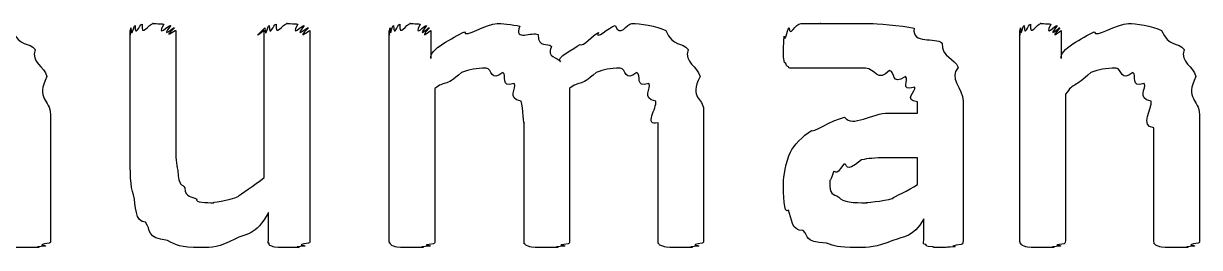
# Model space of a CAD drawing. Header units: millimetres. Extents: x 0 to 216, y 0 to 279.
# Drawn here: x 143.19 to 152.43, y 123.97 to 125.73 of the extents above; entities that cross this region are included whole.
import ezdxf

# ---------------------------------------------------------------- set-up
doc = ezdxf.new("R2010")
doc.units = ezdxf.units.MM
doc.layers.get('0').update_dxf_attribs({"linetype": 'CONTINUOUS'})

msp = doc.modelspace()

# ---------------------------------------------------------------- linework, layer by layer
at = {"color": 0}
for p, q in [((144.026, 124.688), (144.026, 125.674)), ((144.384, 125.674), (144.384, 124.787)), ((145.078, 124.517), (145.078, 125.674)), ((145.437, 125.674), (145.437, 124.021)), ((146.062, 124.021), (146.062, 125.674)), ((146.388, 125.674), (146.388, 125.454)), ((151.018, 124.021), (151.018, 125.674)), ((151.343, 125.674), (151.343, 125.454)), ((146.421, 125.217), (146.421, 124.021)), ((147.479, 125.217), (147.479, 124.021)), ((151.376, 125.173), (151.376, 124.021)), ((148.532, 125.052), (148.532, 124.021)), ((150.213, 125.024), (150.213, 125.112)), ((150.571, 125.118), (150.571, 124.021)), ((143.399, 125.013), (143.399, 124.021)), ((147.121, 124.021), (147.121, 124.947)), ((148.174, 124.021), (148.174, 124.947)), ((149.987, 125.024), (150.213, 125.024)), ((152.429, 125.013), (152.429, 124.021)), ((152.071, 124.021), (152.071, 124.908)), ((150.213, 124.671), (149.976, 124.671)), ((150.213, 124.462), (150.213, 124.671)), ((145.112, 124.021), (145.112, 124.241)), ((150.263, 124.021), (150.263, 124.192))]:
    msp.add_line(p, q, dxfattribs=at)
for points in [[(144.026, 125.674), (144.026, 125.582), (144.027, 125.688), (144.031, 125.696)], [(144.031, 125.696), (144.037, 125.597), (144.049, 125.709), (144.064, 125.713)], [(144.064, 125.713), (144.066, 125.608), (144.097, 125.724), (144.119, 125.724)], [(144.119, 125.724), (144.11, 125.611), (144.17, 125.729), (144.207, 125.729)], [(144.207, 125.729), (144.18, 125.729), (144.268, 125.727), (144.29, 125.724)], [(144.29, 125.724), (144.224, 125.608), (144.33, 125.72), (144.345, 125.713)], [(144.345, 125.713), (144.253, 125.597), (144.369, 125.703), (144.373, 125.696)], [(144.373, 125.696), (144.264, 125.586), (144.384, 125.685), (144.384, 125.674)], [(145.078, 125.674), (144.963, 125.582), (145.08, 125.688), (145.084, 125.696)], [(145.084, 125.696), (145.091, 125.597), (145.102, 125.709), (145.117, 125.713)], [(145.117, 125.713), (145.12, 125.608), (145.15, 125.724), (145.172, 125.724)], [(145.172, 125.724), (145.164, 125.611), (145.223, 125.729), (145.26, 125.729)], [(145.26, 125.729), (145.234, 125.729), (145.321, 125.727), (145.343, 125.724)], [(145.343, 125.724), (145.278, 125.608), (145.381, 125.72), (145.393, 125.713)], [(145.393, 125.713), (145.305, 125.597), (145.417, 125.703), (145.426, 125.696)], [(145.426, 125.696), (145.318, 125.582), (145.437, 125.681), (145.437, 125.674)], [(146.062, 125.674), (146.062, 125.582), (146.064, 125.688), (146.068, 125.696)], [(146.068, 125.696), (146.069, 125.597), (146.08, 125.709), (146.096, 125.713)], [(146.096, 125.713), (146.098, 125.608), (146.126, 125.724), (146.145, 125.724)], [(146.145, 125.724), (146.14, 125.611), (146.195, 125.729), (146.228, 125.729)], [(146.228, 125.729), (146.202, 125.729), (146.283, 125.727), (146.305, 125.724)], [(146.305, 125.724), (146.246, 125.608), (146.344, 125.72), (146.354, 125.713)], [(146.354, 125.713), (146.268, 125.597), (146.372, 125.703), (146.377, 125.696)], [(146.377, 125.696), (146.279, 125.582), (146.388, 125.681), (146.388, 125.674)], [(146.652, 125.663), (146.658, 125.611), (146.823, 125.729), (146.911, 125.729)], [(146.911, 125.729), (146.929, 125.729), (147.035, 125.721), (147.088, 125.707)], [(147.088, 125.707), (147.035, 125.582), (147.189, 125.67), (147.231, 125.641)], [(147.705, 125.658), (147.672, 125.589), (147.793, 125.702), (147.837, 125.713)], [(147.837, 125.713), (147.877, 125.611), (147.925, 125.729), (147.969, 125.729)], [(147.969, 125.729), (148.027, 125.729), (148.164, 125.71), (148.234, 125.674)], [(149.166, 125.63), (149.171, 125.567), (149.185, 125.674), (149.204, 125.696)], [(149.204, 125.696), (149.207, 125.611), (149.254, 125.729), (149.298, 125.729)], [(149.298, 125.729), (149.295, 125.729), (149.393, 125.729), (149.453, 125.729)], [(149.453, 125.729), (149.414, 125.729), (149.574, 125.729), (149.64, 125.729)], [(149.64, 125.729), (149.667, 125.729), (149.779, 125.729), (149.849, 125.729)], [(149.849, 125.729), (149.868, 125.729), (150.093, 125.716), (150.186, 125.691)], [(150.186, 125.691), (150.17, 125.56), (150.351, 125.626), (150.406, 125.575)], [(151.018, 125.674), (151.018, 125.582), (151.019, 125.688), (151.023, 125.696)], [(151.023, 125.696), (151.025, 125.597), (151.036, 125.709), (151.051, 125.713)], [(151.051, 125.713), (151.054, 125.608), (151.081, 125.724), (151.1, 125.724)], [(151.1, 125.724), (151.095, 125.611), (151.15, 125.729), (151.183, 125.729)], [(151.183, 125.729), (151.157, 125.729), (151.238, 125.727), (151.261, 125.724)], [(151.261, 125.724), (151.201, 125.608), (151.299, 125.72), (151.31, 125.713)], [(151.31, 125.713), (151.223, 125.597), (151.328, 125.703), (151.332, 125.696)], [(151.332, 125.696), (151.234, 125.582), (151.343, 125.681), (151.343, 125.674)], [(151.602, 125.663), (151.613, 125.611), (151.78, 125.729), (151.872, 125.729)], [(151.872, 125.729), (151.924, 125.729), (152.061, 125.71), (152.131, 125.674)], [(143.101, 125.674), (143.156, 125.538), (143.233, 125.587), (143.278, 125.525)], [(146.388, 125.454), (146.371, 125.523), (146.567, 125.619), (146.652, 125.663)], [(147.231, 125.641), (147.234, 125.527), (147.306, 125.583), (147.336, 125.548)], [(147.562, 125.564), (147.584, 125.542), (147.661, 125.636), (147.705, 125.658)], [(148.234, 125.674), (148.289, 125.538), (148.366, 125.587), (148.41, 125.525)], [(149.16, 125.531), (149.16, 125.523), (149.162, 125.608), (149.166, 125.63)], [(151.343, 125.454), (151.322, 125.523), (151.517, 125.619), (151.602, 125.663)], [(152.131, 125.674), (152.187, 125.538), (152.263, 125.587), (152.308, 125.525)], [(143.278, 125.525), (143.244, 125.417), (143.352, 125.395), (143.371, 125.311)], [(147.336, 125.548), (147.293, 125.454), (147.388, 125.47), (147.407, 125.426)], [(147.407, 125.426), (147.366, 125.465), (147.513, 125.527), (147.562, 125.564)], [(148.41, 125.525), (148.378, 125.417), (148.485, 125.395), (148.504, 125.311)], [(149.16, 125.465), (149.16, 125.457), (149.16, 125.509), (149.16, 125.531)], [(150.406, 125.575), (150.402, 125.457), (150.507, 125.459), (150.533, 125.382)], [(152.308, 125.525), (152.275, 125.417), (152.382, 125.395), (152.401, 125.311)], [(149.177, 125.415), (149.163, 125.417), (149.163, 125.446), (149.16, 125.465)], [(149.199, 125.388), (149.178, 125.391), (149.184, 125.404), (149.177, 125.415)], [(146.63, 125.344), (146.495, 125.218), (146.498, 125.283), (146.421, 125.217)], [(146.823, 125.377), (146.742, 125.377), (146.696, 125.366), (146.63, 125.344)], [(146.955, 125.344), (146.856, 125.258), (146.874, 125.377), (146.823, 125.377)], [(147.043, 125.256), (146.929, 125.218), (146.991, 125.324), (146.955, 125.344)], [(147.689, 125.344), (147.554, 125.218), (147.556, 125.283), (147.479, 125.217)], [(147.876, 125.377), (147.796, 125.377), (147.75, 125.366), (147.689, 125.344)], [(148.008, 125.344), (147.91, 125.258), (147.927, 125.377), (147.876, 125.377)], [(148.102, 125.256), (147.987, 125.218), (148.048, 125.324), (148.008, 125.344)], [(149.226, 125.377), (149.193, 125.377), (149.206, 125.379), (149.199, 125.388)], [(149.298, 125.377), (149.218, 125.377), (149.24, 125.377), (149.226, 125.377)], [(149.419, 125.377), (149.284, 125.377), (149.331, 125.377), (149.298, 125.377)], [(149.585, 125.377), (149.498, 125.377), (149.466, 125.377), (149.419, 125.377)], [(149.805, 125.377), (149.626, 125.377), (149.651, 125.377), (149.585, 125.377)], [(149.993, 125.36), (149.899, 125.258), (149.878, 125.377), (149.805, 125.377)], [(150.119, 125.311), (150.001, 125.236), (150.043, 125.349), (149.993, 125.36)], [(150.533, 125.382), (150.453, 125.302), (150.571, 125.217), (150.571, 125.118)], [(151.575, 125.344), (151.444, 125.218), (151.445, 125.268), (151.376, 125.173)], [(151.773, 125.377), (151.69, 125.377), (151.641, 125.366), (151.575, 125.344)], [(151.905, 125.344), (151.807, 125.258), (151.824, 125.377), (151.773, 125.377)], [(151.994, 125.256), (151.88, 125.218), (151.941, 125.324), (151.905, 125.344)], [(143.371, 125.311), (143.28, 125.134), (143.399, 125.13), (143.399, 125.013)], [(147.099, 125.118), (146.977, 125.141), (147.068, 125.218), (147.043, 125.256)], [(148.157, 125.118), (148.036, 125.141), (148.127, 125.218), (148.102, 125.256)], [(148.504, 125.311), (148.413, 125.134), (148.532, 125.142), (148.532, 125.052)], [(150.191, 125.228), (150.067, 125.192), (150.152, 125.288), (150.119, 125.311)], [(150.213, 125.112), (150.097, 125.126), (150.205, 125.195), (150.191, 125.228)], [(152.049, 125.118), (151.929, 125.141), (152.018, 125.218), (151.994, 125.256)], [(152.401, 125.311), (152.31, 125.134), (152.429, 125.13), (152.429, 125.013)], [(147.121, 124.947), (147.121, 124.916), (147.113, 125.065), (147.099, 125.118)], [(148.174, 124.947), (148.058, 124.916), (148.168, 125.065), (148.157, 125.118)], [(152.071, 124.908), (151.955, 124.916), (152.062, 125.065), (152.049, 125.118)], [(149.381, 124.886), (149.377, 124.861), (149.537, 124.969), (149.64, 124.991)], [(149.64, 124.991), (149.701, 124.906), (149.858, 125.024), (149.987, 125.024)], [(149.215, 124.715), (149.237, 124.77), (149.31, 124.842), (149.381, 124.886)], [(144.384, 124.787), (144.381, 124.66), (144.389, 124.627), (144.4, 124.572)], [(144.053, 124.379), (144.026, 124.442), (144.026, 124.567), (144.026, 124.688)], [(149.16, 124.473), (149.16, 124.513), (149.178, 124.645), (149.215, 124.715)], [(149.976, 124.671), (149.862, 124.671), (149.83, 124.666), (149.772, 124.655)], [(149.634, 124.622), (149.557, 124.506), (149.57, 124.586), (149.552, 124.561)], [(149.772, 124.655), (149.63, 124.535), (149.67, 124.635), (149.634, 124.622)], [(144.4, 124.572), (144.407, 124.435), (144.434, 124.474), (144.455, 124.434)], [(144.875, 124.368), (144.888, 124.385), (145.004, 124.45), (145.078, 124.517)], [(149.552, 124.561), (149.52, 124.458), (149.524, 124.513), (149.524, 124.484)], [(149.524, 124.484), (149.52, 124.376), (149.547, 124.391), (149.596, 124.362)], [(144.455, 124.434), (144.455, 124.358), (144.512, 124.368), (144.549, 124.346)], [(149.199, 124.258), (149.16, 124.222), (149.16, 124.391), (149.16, 124.473)], [(150.015, 124.351), (150.027, 124.365), (150.143, 124.413), (150.213, 124.462)], [(144.147, 124.164), (144.061, 124.16), (144.071, 124.298), (144.053, 124.379)], [(144.549, 124.346), (144.529, 124.318), (144.629, 124.318), (144.682, 124.318)], [(144.682, 124.318), (144.646, 124.318), (144.811, 124.335), (144.875, 124.368)], [(149.596, 124.362), (149.619, 124.318), (149.718, 124.318), (149.811, 124.318)], [(149.811, 124.318), (149.785, 124.318), (149.951, 124.329), (150.015, 124.351)], [(145.112, 124.241), (145.014, 124.054), (144.935, 124.076), (144.847, 124.032)], [(149.315, 124.098), (149.215, 124.098), (149.228, 124.194), (149.199, 124.258)], [(144.318, 124.021), (144.15, 124.038), (144.191, 124.105), (144.147, 124.164)], [(150.263, 124.192), (150.174, 124.038), (150.108, 124.056), (150.02, 124.021)], [(143.399, 124.021), (143.399, 123.994), (143.395, 124.006), (143.388, 123.999)], [(144.582, 123.965), (144.411, 123.965), (144.391, 123.983), (144.318, 124.021)], [(144.847, 124.032), (144.723, 123.965), (144.673, 123.965), (144.582, 123.965)], [(145.117, 123.999), (145.102, 123.994), (145.112, 124.012), (145.112, 124.021)], [(145.437, 124.021), (145.437, 123.994), (145.433, 124.006), (145.426, 123.999)], [(146.068, 123.999), (146.062, 123.994), (146.062, 124.012), (146.062, 124.021)], [(146.421, 124.021), (146.418, 123.99), (146.417, 124), (146.41, 123.993)], [(147.126, 123.993), (147.121, 123.99), (147.121, 124.01), (147.121, 124.021)], [(147.479, 124.021), (147.476, 123.99), (147.475, 124), (147.468, 123.993)], [(148.179, 123.993), (148.175, 123.99), (148.174, 124.01), (148.174, 124.021)], [(148.532, 124.021), (148.532, 123.994), (148.528, 124.006), (148.521, 123.999)], [(149.497, 123.999), (149.315, 124.01), (149.365, 124.054), (149.315, 124.098)], [(150.02, 124.021), (149.879, 123.965), (149.838, 123.965), (149.739, 123.965)], [(150.279, 123.988), (150.247, 123.988), (150.263, 124.006), (150.263, 124.021)], [(150.571, 124.021), (150.571, 123.988), (150.566, 123.994), (150.555, 123.988)], [(151.023, 123.999), (151.018, 123.994), (151.018, 124.012), (151.018, 124.021)], [(151.376, 124.021), (151.373, 123.99), (151.372, 124), (151.365, 123.993)], [(152.076, 123.993), (152.072, 123.99), (152.071, 124.01), (152.071, 124.021)], [(152.429, 124.021), (152.429, 123.994), (152.425, 124.006), (152.418, 123.999)], [(143.222, 123.965), (143.126, 123.965), (143.153, 123.965), (143.129, 123.965)], [(143.305, 123.965), (143.196, 123.965), (143.255, 123.965), (143.222, 123.965)], [(143.36, 123.977), (143.244, 123.968), (143.33, 123.968), (143.305, 123.965)], [(143.388, 123.999), (143.269, 123.98), (143.374, 123.983), (143.36, 123.977)], [(145.139, 123.977), (145.109, 123.98), (145.12, 123.99), (145.117, 123.999)], [(145.189, 123.965), (145.135, 123.968), (145.153, 123.972), (145.139, 123.977)], [(145.271, 123.965), (145.175, 123.965), (145.211, 123.965), (145.189, 123.965)], [(145.349, 123.965), (145.241, 123.965), (145.305, 123.965), (145.271, 123.965)], [(145.398, 123.977), (145.282, 123.968), (145.371, 123.968), (145.349, 123.965)], [(145.426, 123.999), (145.307, 123.98), (145.412, 123.983), (145.398, 123.977)], [(146.096, 123.977), (146.073, 123.98), (146.075, 123.99), (146.068, 123.999)], [(146.151, 123.965), (146.098, 123.968), (146.109, 123.972), (146.096, 123.977)], [(146.239, 123.965), (146.146, 123.965), (146.175, 123.965), (146.151, 123.965)], [(146.327, 123.965), (146.217, 123.965), (146.275, 123.965), (146.239, 123.965)], [(146.382, 123.977), (146.263, 123.968), (146.352, 123.968), (146.327, 123.965)], [(146.41, 123.993), (146.29, 123.98), (146.396, 123.983), (146.382, 123.977)], [(147.154, 123.977), (147.132, 123.98), (147.133, 123.989), (147.126, 123.993)], [(147.209, 123.965), (147.157, 123.968), (147.168, 123.972), (147.154, 123.977)], [(147.297, 123.965), (147.205, 123.965), (147.234, 123.965), (147.209, 123.965)], [(147.385, 123.965), (147.275, 123.965), (147.333, 123.965), (147.297, 123.965)], [(147.44, 123.977), (147.319, 123.968), (147.407, 123.968), (147.385, 123.965)], [(147.468, 123.993), (147.348, 123.98), (147.454, 123.983), (147.44, 123.977)], [(148.212, 123.977), (148.186, 123.98), (148.186, 123.989), (148.179, 123.993)], [(148.267, 123.965), (148.215, 123.968), (148.226, 123.972), (148.212, 123.977)], [(148.355, 123.965), (148.259, 123.965), (148.289, 123.965), (148.267, 123.965)], [(148.438, 123.965), (148.329, 123.965), (148.389, 123.965), (148.355, 123.965)], [(148.493, 123.977), (148.378, 123.968), (148.463, 123.968), (148.438, 123.965)], [(148.521, 123.999), (148.402, 123.98), (148.507, 123.983), (148.493, 123.977)], [(149.739, 123.965), (149.575, 123.965), (149.57, 123.977), (149.497, 123.999)], [(150.329, 123.971), (150.27, 123.972), (150.29, 123.98), (150.279, 123.988)], [(150.417, 123.965), (150.314, 123.965), (150.351, 123.967), (150.329, 123.971)], [(150.505, 123.971), (150.391, 123.965), (150.457, 123.965), (150.417, 123.965)], [(150.555, 123.988), (150.431, 123.972), (150.527, 123.974), (150.505, 123.971)], [(151.051, 123.977), (151.029, 123.98), (151.03, 123.99), (151.023, 123.999)], [(151.106, 123.965), (151.054, 123.968), (151.065, 123.972), (151.051, 123.977)], [(151.194, 123.965), (151.102, 123.965), (151.131, 123.965), (151.106, 123.965)], [(151.282, 123.965), (151.172, 123.965), (151.23, 123.965), (151.194, 123.965)], [(151.337, 123.977), (151.219, 123.968), (151.307, 123.968), (151.282, 123.965)], [(151.365, 123.993), (151.245, 123.98), (151.351, 123.983), (151.337, 123.977)], [(152.104, 123.977), (152.083, 123.98), (152.083, 123.989), (152.076, 123.993)], [(152.159, 123.965), (152.109, 123.968), (152.117, 123.972), (152.104, 123.977)], [(152.253, 123.965), (152.156, 123.965), (152.184, 123.965), (152.159, 123.965)], [(152.335, 123.965), (152.226, 123.965), (152.286, 123.965), (152.253, 123.965)], [(152.39, 123.977), (152.275, 123.968), (152.36, 123.968), (152.335, 123.965)], [(152.418, 123.999), (152.299, 123.98), (152.404, 123.983), (152.39, 123.977)]]:
    msp.add_open_spline(points, degree=3, dxfattribs=at)

doc.saveas('drawing.dxf')
